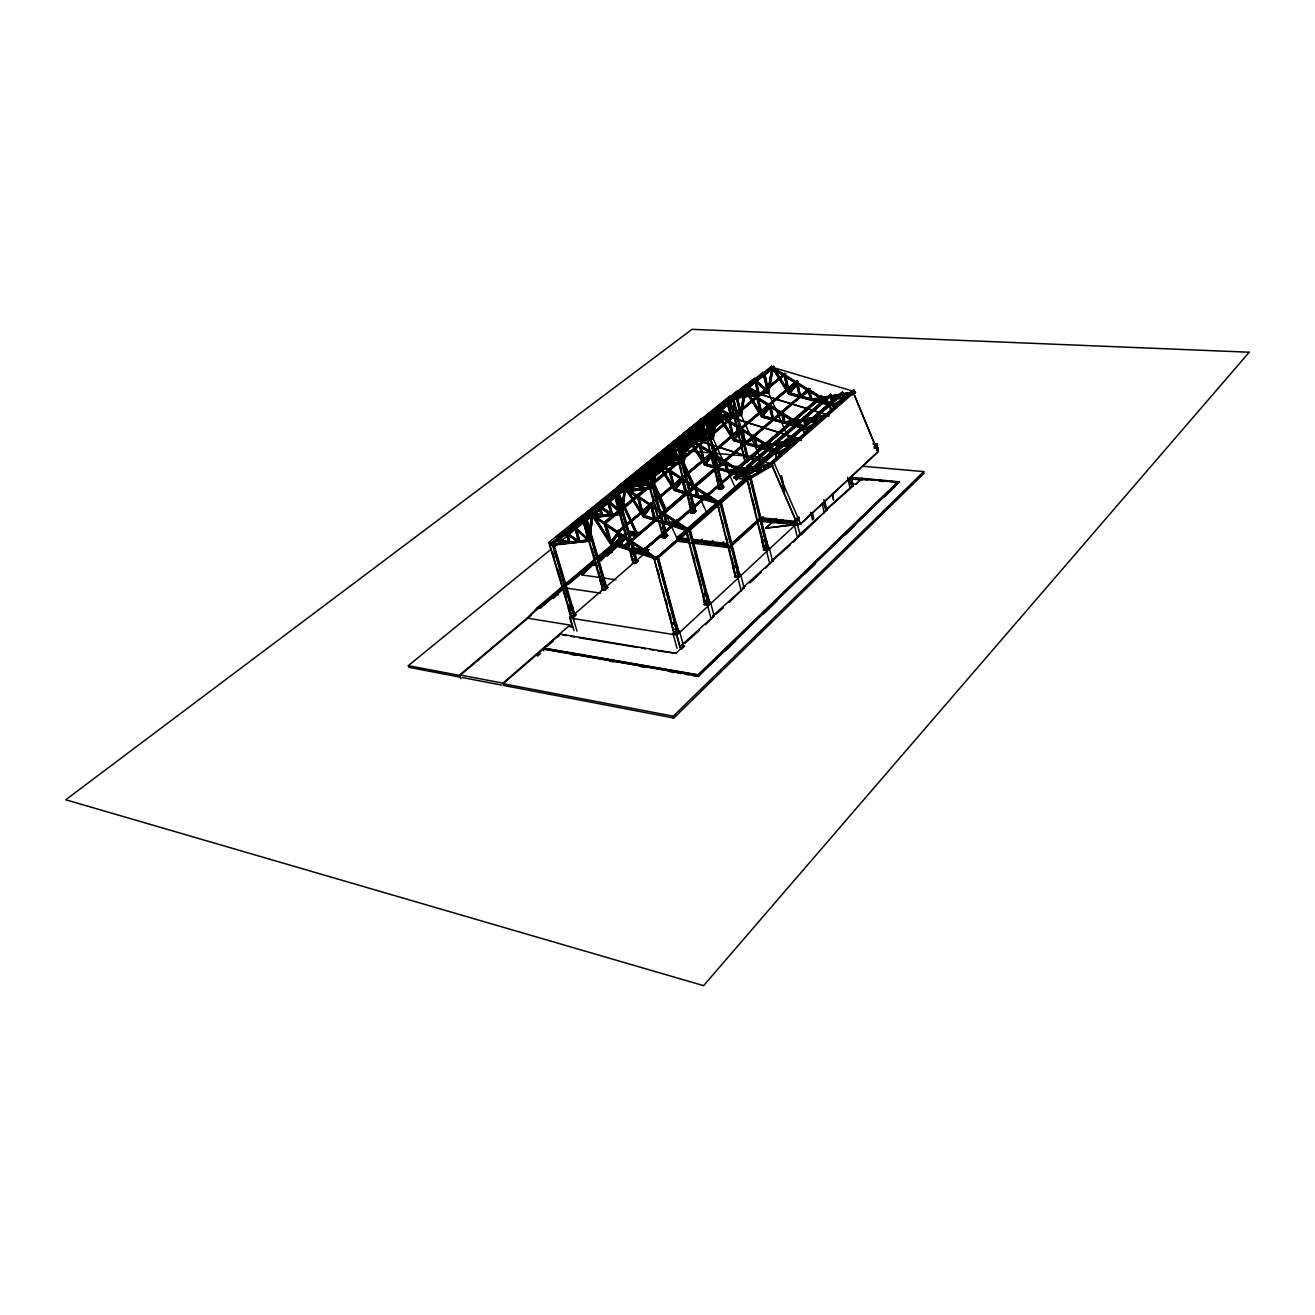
<?xml version="1.0" encoding="UTF-8"?>
<svg xmlns="http://www.w3.org/2000/svg" width="1315" height="1315" viewBox="0 0 1315 1315"><rect width="100%" height="100%" fill="white"/><g stroke="black" fill="none" stroke-linecap="round" stroke-linejoin="round"><path stroke-width="1.5" d="M588.709 537.868L591.388 516.877L588.709 537.868L584.123 522.022L591.388 516.877M589.005 540.662L591.717 515.842L558.086 539.446L559.417 543.933L589.005 540.662L583.482 521.611M573.899 616.554L570.825 616.061L549.456 544.936L589.531 541.238L592.72 515.694L610.818 543.539L653.982 557.955M589.531 541.238L592.72 515.694M621.798 510.516L624.313 490.035M622.028 508.658L624.083 491.892M594.117 516.976L621.666 513.606L624.674 488.966M585.159 518.685L622.176 514.181L625.315 487.618L690.161 530.307L690.03 531.605M622.176 514.181L625.644 488.835L642.92 516.565L687.466 530.915M652.881 484.84L648.706 469.373L656.004 464.179L652.881 484.84L655.61 464.491M618.675 492.747L653.621 488.112L656.958 463.291L655.544 460.529L656.103 462.469L720.653 503.678L738.997 575.855L735.71 575.411L717.826 505.305M653.621 488.112L657.023 461.779L721.031 503.349L739.375 575.51M683.225 459.757L686.167 439.588L679.247 444.47L683.603 459.445M683.899 457.423L686.529 439.276M654.13 466.644L683.422 462.453L686.956 438.207L683.619 440.558M651.024 467.68L683.932 463.012L687.515 438.372L685.526 436.087M683.932 463.012L687.893 438.059L701.602 459.609M712.5 435.577L715.607 415.556L708.686 420.471L712.5 435.577L715.968 415.261M683.488 442.678L712.648 438.24L716.412 414.176M678.655 444.01L713.157 438.783L716.971 414.34L715.607 411.677L716.116 413.567L766.579 444.782L796.594 440.032M713.157 438.783L717.037 412.894L626.565 486.599M740.723 412.236L737.09 397.311L744.372 392.1L740.723 412.236L744.027 392.38M711.826 419.551L740.871 414.882L744.832 391.015L738.159 395.766M709.032 420.586L741.348 415.409L745.112 390.029L794.375 420.849L826.215 415.524M741.348 415.409L745.391 392.906M768.338 389.421L771.445 370.008M768.683 387.448L771.445 371.701M739.194 397.196L768.108 392.314L772.267 368.644L765.593 373.411M736.416 398.264L768.585 392.84L772.809 368.792L771.511 366.211L771.971 368.052L819.459 396.67M768.585 392.84L772.793 370.518M550.459 545.561L549.621 544.558L592.375 514.461L625.743 486.336L626.614 486.928L626.187 488.506L593.312 515.168L592.769 513.179M592.868 514.872L593.213 513.475M605.147 521.447L604.785 522.828L638.843 494.966L637.956 494.374L605.147 521.447L605.673 523.419L638.449 496.347M605.229 523.123L605.59 521.743M625.743 486.336L626.187 488.506L774.157 366.819L773.335 366.31L625.693 486.534L626.565 487.125L774.157 366.819M625.759 488.21L626.121 486.829M796.906 380.873L617.853 531.556L796.906 380.873L797.745 381.399L618.757 532.148L797.745 381.399M618.313 531.852L618.691 530.471M637.956 494.374L638.4 496.544L785.63 373.904L784.792 373.394L637.906 494.572L638.778 495.163L785.63 373.904M637.956 496.248L638.334 494.867M638.4 496.544L638.843 494.966M693.958 487.503L683.455 480.106L686.578 492.024L631.003 540.334L663.45 512.784M631.447 540.629L631.841 539.249M664.289 513.573L663.845 511.42L664.289 513.573L809.925 388.911L809.087 388.402L631.907 540.925L664.338 513.376M657.467 462.354L657.862 460.99M650.859 504.746L651.254 503.366M677.324 522.154L676.896 520L677.324 522.154L822.138 396.472L821.3 395.963L644.202 549.144L741.939 465.181M644.662 549.44L645.057 548.059M822.138 396.472L645.123 549.752L677.373 521.956M669.516 470.178L669.91 468.814M663.845 513.277L664.239 511.913M688.024 437.451L688.419 436.087M749.945 475.504L656.81 557.56L749.945 475.504L750.832 476.079L750.388 477.427L749.501 476.868M657.27 557.856L657.681 556.475M678.03 632.17L658.141 556.787L750.832 476.079M682.255 478.463L682.666 477.082M676.863 521.858L677.274 520.493M699.909 445.078L700.32 443.714M695.06 486.764L695.471 485.399M717.48 413.436L717.891 412.072M717.908 413.699L717.464 411.809L591.947 514.806L657.944 559.648L610.407 543.9L592.309 516.022M712.5 453.133L712.911 451.768M689.307 530.044L689.734 528.679M690.244 528.778L689.767 530.34L689.339 528.186L690.244 528.778L689.29 528.383M728.789 420.603L729.217 419.238L729.644 421.129M729.217 420.866L729.644 419.518M707.93 495.13L708.341 493.766M745.473 389.996L745.901 388.648L746.739 389.174L746.312 390.522L743.452 388.977L827.743 415.047M745.884 390.259L746.312 388.911M725.124 461.236L725.551 459.872M741.216 428.46L741.644 427.112L742.071 429.002M741.644 428.723L742.071 427.375M720.209 503.103L720.636 501.738M757.489 397.524L757.917 396.177M737.83 469.373L738.257 468.025M738.257 469.652L737.83 467.745L738.257 469.652L741.923 470.113M773.335 366.31L718.631 411.874M753.692 436.35L754.12 435.002L754.547 436.892M754.12 436.629L754.547 435.281M769.752 405.184L770.196 403.853M745.342 389.914L827.776 414.866M784.792 373.394L639.09 494.654M766.218 444.289L766.661 442.941L767.072 444.832L766.218 444.289L769.308 441.626M766.645 444.569L767.089 443.221M782.063 412.894L782.507 411.562M794.013 420.373L794.474 419.025L794.868 420.899L794.013 420.373L798.484 416.526M794.441 420.636L794.901 419.304M740.279 469.8L739.26 468.009L739.737 469.882M738.422 476.72L741.183 467.63M737.271 476.72L736.86 474.649M741.43 466.628L736.63 479.909L736.17 478.019M589.958 540.892L552.563 545.331L573.751 616.686L570.661 616.193L568.244 608.171L569.099 607.037L571.499 608.5L569.099 607.037M603.24 581.246L601.892 579.964L605.541 589.202L602.484 588.758L600.182 580.803L601.021 579.685M601.415 579.34L600.182 580.803M601.81 579.011L600.725 580.342M635.95 562.656L633.912 554.667L631.562 553.27L630.707 554.388L632.91 562.245L636.115 562.524L622.143 512.587M631.94 552.941L631.611 553.615M661.527 527.857L663.845 529.205L662.546 527.972L660.82 528.844M689.356 504.385L690.211 503.283L692.512 504.598L694.386 512.406L691.378 512.077L689.504 504.27M605.59 523.863L610.768 542.043L617.803 532.608L606.034 525.375L617.376 532.953M610.768 542.043L617.803 532.608M611.656 543.177L618.527 533.989L611.656 543.177L621.946 546.136L619.02 535.715M717.07 480.649L717.924 479.531L720.209 480.813L721.984 488.539L719.009 488.243L717.217 480.517M744.717 456.584L743.863 457.686L745.063 456.305L747.627 457.275M650.695 506.998L644.169 515.842L651.106 506.653L653.966 518.998L651.106 506.653M681.778 479.022L674.644 488.424L671.192 473.647M675.483 489.525L682.469 480.353L685.575 492.204L675.483 489.525L682.469 480.353M700.714 447.018L704.824 463.077L712.007 453.708L700.714 447.018L710.445 452.705M705.645 464.162L712.664 455.023L715.639 466.743L705.645 464.162L712.664 455.023M739.605 428.328L730.006 422.772L733.918 438.651L741.134 429.298M734.74 439.72L741.791 430.597L744.619 442.169L734.74 439.72L744.619 442.169M767.713 404.823L758.245 399.398L761.993 415.08L769.242 405.776M761.993 415.08L766.941 408.784M762.799 416.132L769.867 407.042L772.579 418.482L762.799 416.132L768.749 408.521M794.868 382.123L785.515 376.83L789.099 392.33L796.364 383.06M789.099 392.33L795.213 384.555M789.871 393.366L796.989 384.309L799.553 395.618L789.871 393.366L796.989 384.309M671.439 624.198L672.392 623.031L674.957 624.576L677.077 633.057L673.74 632.531L671.603 624.05M672.787 622.669L672.409 623.31M702.72 595.416C703.952 591.832 702.588 602.599 704.906 603.651L708.226 604.144L689.093 530.964L685.74 530.57L705.054 603.519L708.374 603.996M739.737 575.165L721.409 503.02L720.275 504.023L738.636 576.2L735.2 575.888L733.113 567.751L735.167 566.732L734.066 566.584M734.806 565.91L734 566.929M763.982 548.93L746.46 477.69L749.764 478.003L767.253 549.325L763.851 549.062L761.862 541.007L763.9 539.988L762.815 539.857M854.503 391.574L772.743 367.411M646.109 552.777L648.854 549.867L632.926 547.829M598.966 561.028L604.489 555.308L607.448 555.703L627.058 537.309M607.448 555.703L617.179 546.333M616.045 579.784L582.085 575L594.988 562.278M599.837 560.831L625.036 538.64M600.823 560.963L604.44 557.231M461.023 678.737L459.74 674.924L527.134 618.132L537.424 607.579L540.383 608.04L550.574 597.585L553.533 598.029L563.593 587.673M553.533 598.029L563.773 588.216M531.194 614.697L562.656 587.032M540.383 608.04L561.669 588.923M554.831 595.662L544.41 604.653M503.152 683.734L673.264 716.198L923.705 471.608L924.034 473.285L673.79 718.039L503.727 685.477L503.152 683.734L543.095 649.084L698.577 676.074L899.444 481.8L850.904 477.329M543.637 650.793L543.835 648.065L698.15 674.792L897.668 482.03L897.849 482.852L893.822 482.49M725.321 650.958L735.66 640.947M763.719 613.809L777.001 600.955M805.059 573.8L815.399 563.806M844.92 535.221L855.26 525.227M884.798 496.643L895.12 486.649M851.972 485.235C855.046 486.057 849.819 485.876 853.254 484.052L855.917 484.298L861.588 478.956L897.734 482.309L698.232 675.088L543.933 648.361L560.387 634.077L675.894 653.292L683.833 645.829L681.351 648.903M861.703 479.515L862.163 478.101L855.917 484.298M681.778 648.772L684.753 645.977M683.997 646.421L681.285 645.418L714.16 615.765L705.497 624.625M714.324 616.341L713.059 615.601L743.994 587.739L729.25 602.319M744.142 588.331L742.893 587.591L772.743 560.749L765.708 568.064M772.891 561.324L771.658 560.617L800.473 534.712L793.29 542.142M799.389 534.597L827.217 509.595L801.953 534.005L799.389 534.597L800.473 534.712M827.349 510.154L826.149 509.48L853.041 485.334M713.207 616.176L714.571 614.171M771.79 561.176L790.364 544.887M826.264 510.039L853.172 485.893M852.104 485.794L853.254 484.052M699.629 630.148L684.77 643.38M723.283 607.924L715.689 614.335M749.912 582.907L761.401 572.107M757.226 521.036L797.975 524.849L797.548 523.074L761.516 519.08M800.424 523.847L877.828 451.818L852.909 391.492L877.91 452.048L800.654 524.077L765.774 528.268L776.146 518.455M794.835 522.4C792.386 520.789 797.712 523.14 799.339 518.225M874.475 448.546L877.467 445.752L877.105 444.043L873.061 443.73M677.028 648.279L672.902 633.304L676.239 633.83L679.411 630.888L683.011 644.021M710.527 602.286L707.486 605.114L704.1 604.407L707.421 604.884L710.478 602.056L714.177 616.094M769.259 547.747L766.431 550.377L763.095 549.752L766.366 550.147L769.209 547.517L772.562 561.258M679.477 631.118L676.304 634.077L672.968 633.534L675.088 631.578M740.723 574.556L737.781 577.285L734.428 576.611L737.715 577.055L740.657 574.31L743.682 586.26M459.74 674.924L502.971 683.159L568.327 626.466L572.65 627.173L569.905 618.034L676.847 635.063L796.627 523.715M758.804 519.507L797.548 523.074M878.239 448.053L877.96 450.355L878.239 448.053L874.146 447.725M676.814 629.573L673.083 629.408L654.015 558.201L657.385 558.645L677.636 632.548L674.299 632.005M766.908 546.12L763.275 546.054M731.156 544.065L760.399 517.617L793.701 521.299L798.172 517.157M874.13 446.804L877.105 444.043M704.166 604.637L706.139 602.517M735.2 575.888L717.332 503.333M738.257 572.946L734.608 572.847M764.689 548.273L758.344 524.241M760.547 518.209L793.849 521.891L799.076 517.042M794.276 522.351L798.78 518.159M674.858 621.962L676.304 623.326L674.71 622.11M766.349 540.284L765.116 538.871M672.392 623.031L674.792 624.724M704.774 594.413L706.204 595.761L703.525 594.396M765.774 528.268L774.749 520.05M677.882 538.903L677.587 541.287L731.682 547.944L731.978 545.495M761.549 517.288L730.745 544.591L731.6 545.84M731.058 545.774L738.619 538.92M741.644 536.191L762.799 517.025M693.153 541.517L731.239 546.169L763.357 517.091M719.864 543.259L720.719 544.509L723.743 541.78M709.064 541.944L709.919 543.194L712.96 540.465M698.347 540.646L699.202 541.879L702.243 539.183M768.897 466.25L760.908 467.17L761.319 470.639L768.897 466.25L760.547 467.482M800.605 439.391L801.394 440.13M855.243 392.856L853.616 390.21L770.689 462.765L797.334 523.929L800.194 535.287M770.689 462.765L772.48 465.74L771.954 464.507L855.161 391.558L820.971 397.672L767.894 443.369M801.114 440.607L799.356 437.698L800.062 439.358M657.681 558.678L592.375 514.461M749.862 478.118L749.632 478.956L772.858 465.428M778.792 452.672C776.606 455.023 781.883 452.146 778.283 453.922M745.391 391.163L761.533 416.871L806.144 428.986M657.319 559.565L657.944 559.648M749.632 478.956L750.931 478.085L750.224 478.611M805.914 429.791L807.196 428.937L805.799 429.282M759.297 471.806L748.745 469.176L750.24 477.049L759.297 471.806L748.383 469.488M760.284 470.869L759.856 467.318L750.996 468.896L760.284 470.869L759.856 467.318M787.948 446.755L777.494 444.256L778.907 452.031L787.948 446.755L777.149 444.569M779.746 443.96L788.934 445.818L788.54 442.317L779.746 443.96L786.863 442.58M815.925 422.296L804.862 420.521L806.555 427.901L815.925 422.296L812.341 421.605M816.566 421.655L816.204 418.203L807.459 419.896L816.566 421.655L816.204 418.203M842.57 399.004L831.622 397.344L833.233 404.625L842.57 399.004L831.622 397.344M834.203 396.703L843.227 398.346L842.882 394.944L834.203 396.703L841.206 395.24M761.319 470.639L767.746 466.809M789.592 442.152L789.97 445.571L789.592 442.152L794.572 441.363M817.24 418.038L817.601 421.408L817.24 418.038L820.544 417.48M843.918 394.763L844.246 398.1L843.918 394.763L850.476 393.629M771.527 462.65L854.438 390.078M653.736 557.231L645.862 551.347L653.736 557.231L624.395 547.517M668.71 523.83L686.266 528.909M716.79 502.346L709.114 496.791L709.508 500.078L716.79 502.346L708.736 497.119M745.358 475.093L738.619 471.329L739.359 474.271L746.936 476.112M795.542 422.23L795.871 425.386L803.284 427.079L798.649 424.17M828.45 402.9L822.335 399.119L822.631 402.226L829.979 403.853L824.719 402.423M677.192 538.065L678.03 539.298L677.044 537.49L762.979 462.683M766.037 460.003L773.713 453.33M776.787 450.651L786.485 442.218M787.521 441.298L792.123 437.303L800.227 437.944M657.385 558.645L677.241 632.91L673.888 632.384L654.015 558.201M746.46 477.69L750.125 477.69L767.615 548.996M789.74 439.9L815.875 417.134M817.355 415.852L842.57 393.892L842.718 392.133L843.375 393.744L760.317 466.118L759.593 464.442L842.718 392.133M681.795 534.054L686.397 530.044M692.528 524.701L715.557 504.664M717.711 503.004L721.409 503.02M718.615 501.985L746.23 477.937M752.377 472.595L760.037 465.904M699.202 519.425L716.067 504.713M719.141 502.051L729.874 492.698M732.948 490.018L739.079 484.676M742.153 481.997L746.756 477.986M752.887 472.644L757.489 468.633M679.033 537.884L685.164 532.542M749.123 476.901L739.359 470.639L749.123 476.901L747.66 469.143L739.72 470.31M777.806 451.9L776.409 444.24L768.157 445.785L777.806 451.9L776.064 444.536M796.282 421.523L805.454 427.786L804.55 422.033M830.899 403.261L822.746 398.708L832.461 404.231M750.24 477.049L758.147 472.364M778.907 452.031L777.494 444.256M806.555 427.901L805.207 420.225L808.774 420.915M833.233 404.625L831.951 397.048M657.796 558.283L750.849 477.049L768.322 548.339M804.188 434.476L802.84 428.591L806.424 428.542L807.328 432.471M833.989 409.261L833.102 405.25L829.535 405.332L830.866 411.332M752.87 467.285L756.026 468.107L752.87 467.285L765.675 456.93M543.276 649.659L543.835 648.065M547.106 646.339L553.089 641.145M557.576 637.249L560.387 634.077M756.996 463.932L760.152 464.754L756.996 463.932L771.889 451.9M753.002 467.828L778.02 446.278M757.128 464.491L780.699 444.191M773.023 451.16L763.21 458.886L766.398 459.708M773.713 450.387L786.419 439.325L789.641 440.13M537.49 656.136L540.564 653.473M772.661 451.719L769.489 453.806L772.562 454.07M775.702 449.072L780.831 444.733M773.845 450.946L780.485 445.16M783.526 442.514L786.419 439.325M789.016 441.1L787.488 439.588L788.195 441.232L759.495 466.233L758.771 464.557L841.896 392.281M573.932 630.641L569.806 616.932L572.896 617.425L576.134 614.631L572.962 617.655L569.888 617.162M604.719 589.909L607.842 587.213L604.785 590.139L601.662 589.465L604.785 590.139M665.045 537.769L667.954 535.254L665.094 537.983L662.02 537.391L665.094 537.983M690.638 512.702L693.646 513.047L696.506 510.828L693.695 513.261L690.687 512.932L693.449 510.286M721.278 489.147L723.99 486.813L721.327 489.377L718.286 488.851L721.327 489.377M746.772 476.918L735.693 475.866L733.688 477.592L735.825 476.392L739.523 476.753M638.17 560.732L635.161 563.33L632.186 563.149L635.227 563.56L638.235 560.963L635.129 560.338M654.147 556.87L646.306 554.749L645.007 550.18M684.425 528.318C676.025 528.679 674.628 518.324 684.638 527.841M705.58 498.977L715.344 501.459M739.359 474.271L745.128 475.57M767.779 446.18L768.124 449.385L773.845 450.634M795.871 425.386L803.284 427.079M822.631 402.226L822.335 399.119M750.323 465.428L747.298 468.058L746.575 466.381L830.702 394.253L831.376 395.848L748.104 467.926L747.38 466.266L830.702 394.253M753.347 462.814L759.413 457.571M762.437 454.957L770.015 448.399M773.039 445.785L779.154 440.492M782.228 437.829L789.937 431.156M793.011 428.493L808.265 415.293M811.24 412.729L818.67 406.286M821.645 403.721L830.57 395.996M795.937 421.819L804.139 420.225M822.746 398.708L830.883 397.048L831.672 400.648M637.068 551.659C672.425 552.793 605.837 555.949 644.646 550.837M676.502 523.403L677.324 526.51L676.502 523.403L669.351 523.945L676.896 523.058M700.435 497.267L707.93 496.314L708.719 499.388L700.435 497.267L704.363 496.626M737.452 470.885L738.57 473.597L730.367 471.575L738.192 473.926L737.452 470.885L730.367 471.575M759.232 446.804C770.426 441.955 769.67 454.25 759.577 446.508M787.06 422.92L794.391 421.819L794.737 425.074L787.06 422.92L795.065 424.778M814.248 399.579L821.185 398.724M635.704 559.401L632.663 558.99M573.455 613.332L569.97 613.201M605.278 585.882L602.204 585.454M632.91 562.245L619.628 514.198M665.571 533.89L662.168 533.841M694.156 509.234L690.802 509.217M721.787 485.416L718.45 485.416M744.257 475.685L734.888 474.271L736.893 472.545L749.813 473.762M602.484 588.758L605.705 589.054L585.339 518.669M659.39 521.891L663.286 536.29L666.672 536.356L649.15 471.46M719.009 488.243L722.132 488.424L713.289 455.089L716.264 466.858L724.039 461.976L713.289 455.089M714.341 467.532L719.469 487.832L722.806 487.832L705.826 420.603M690.687 512.932L693.498 510.499M718.335 489.065L721.064 486.731M735.036 474.797L736.893 472.545M574.54 614.023L602.418 589.975M605.508 587.295L633.37 563.231M636.476 560.568L648.854 549.867M737.452 474.748L739.03 473.252L738.57 471.378L746.575 476.424M813.903 399.875L821.842 401.65L818.045 400.615M635.046 553.697L633.863 552.3M665.094 528.137L663.631 527.036L665.094 528.137L667.182 535.912M692.364 504.713L691.213 503.382M721.228 479.942L720.094 478.644M746.838 457.949L744.586 456.699M772.25 464.327L737.534 469.504L736.811 467.844L821.102 395.947L821.76 397.541L737.764 469.603L686.66 437.566M641.638 549.769L634.389 550.574L643.347 549.654M673.905 522.022L666.721 522.893L675.598 521.891M706.27 495.508L695.882 488.753L706.27 495.508L697.821 496.248L706.648 495.18M736.186 469.767L726.291 462.88L727.787 470.589L736.186 469.767L725.929 463.192M763.686 443.582L754.892 438.553L756.667 445.867L765.379 444.667M791.515 419.699L782.836 414.784L784.513 422.016L793.175 420.751M746.493 461.269L751.046 457.341M755.599 453.428L760.152 449.516M773.943 437.648L778.579 433.654M783.198 429.676L789.378 424.351M801.46 413.962L807.426 408.834M811.897 404.987L820.839 397.278L821.678 397.804M739.046 468.206L766.349 444.7L798.945 439.407M633.698 550.048L623.77 547.221L631.545 542.355L633.698 550.048L624.181 546.876M665.998 522.4L663.96 514.806L665.998 522.4L656.185 519.704L666.754 523.206L664.223 513.82M696.72 496.117L695.158 488.292L687.383 493.224L696.72 496.117L695.158 488.292M726.685 470.474L725.206 462.748L717.431 467.696L726.685 470.474L724.828 463.061M755.583 445.752L754.169 438.125L746.41 443.106L755.583 445.752L754.169 438.125M783.444 421.918L782.096 414.389L774.354 419.37L783.444 421.918L782.096 414.389M810.336 398.905L809.054 391.476L801.345 396.456L810.336 398.905L809.054 391.476M727.787 470.589L736.564 469.455M756.667 445.867L763.703 444.848M784.513 422.016L791.515 420.948M818.357 396.653C805.076 381.416 807.64 405.086 818.341 397.886M631.562 553.27L633.764 554.798M717.924 479.531L720.061 480.928M570.94 606.494L571.91 608.155L569.905 606.346M662.908 527.66L664.585 528.581L661.889 527.545L663.27 527.348M691.92 502.79L692.857 504.286L690.917 502.675M719.272 479.334L720.883 480.238L718.269 479.235M623.77 547.221L631.545 542.355M641.819 548.634L632.252 542.881L642.92 550.015M665.061 514.954L675.203 522.236M634.438 535.961L635.178 535.337L631.545 534.893M630.707 541.221L622.554 546.317L630.707 541.221L619.529 533.759L622.718 546.958L612.987 543.703M689.471 489.657L714.209 468.682M745.26 442.284L742.778 430.35L745.26 442.284L753.035 437.369L742.416 430.646M773.22 418.565L770.853 406.779L773.22 418.565L781.34 413.337M800.21 395.683L797.958 384.046L800.21 395.683L807.969 390.719L797.63 384.325M809.087 388.402L663.796 511.617L664.683 512.192L809.925 388.911M654.985 518.817L663.138 513.688M687.383 493.224L697.098 495.788M717.431 467.696L727.063 470.162M774.354 419.37L783.789 421.622M801.345 396.456L810.665 398.626M604.489 555.308L626.45 536.783M582.085 575L595.153 562.82M605.656 555.982L610.209 552.119M613.25 549.555L627.206 537.851M537.424 607.579L625.102 533.775M565.795 584.386L595.514 559.352M598.654 556.722L620.565 538.262M550.574 597.585L627.008 533.2M566.354 584.978L594.479 561.176M599.098 557.396L628.718 532.427L636.427 533.545M565.154 586.375L594.692 561.456M597.799 558.842L627.354 533.939M531.375 615.256L459.938 675.499L408.324 665.653L408.899 667.33L460.513 677.209M568.442 584.287L582.43 572.485M585.537 569.872L594.857 561.998M601.087 556.755L615.075 544.969M618.182 542.339L624.395 537.095M598.095 559.648L626.121 535.994M598.276 560.19L607.612 552.3M610.867 549.456L615.469 545.577M618.543 542.98L624.691 537.786M626.154 488.753L643.561 515.743L655.117 519.458L652.092 506.423L661.56 512.653M704.824 463.077L701.092 446.705M733.918 438.651L730.351 422.477M642.92 516.565L685.92 529.945M656.958 463.291L674.233 490.248L716.823 503.037M687.515 438.372L704.396 464.902L747.906 477.526M716.971 414.34L733.474 440.459L759.084 447.478M761.533 416.871L804.205 428.443M772.809 368.792L788.622 394.106L811.832 400.023M604.719 524.504L609.272 540.465L604.719 524.504L594.857 517.288M641.835 513.179L637.906 497.07L627.354 490.725L641.835 513.179L637.512 497.415L627.354 490.725M673.576 486.583L669.056 471.329L659.045 464.82L667.773 469.932M698.183 444.848L689.57 439.868L703.772 461.286M725.864 419.633L718.993 415.803L732.882 436.892M760.514 411.48L757.374 398.346L747.725 392.314L760.958 413.37M783.066 374.824L774.782 370.189L787.734 390.933L784.644 375.811M587.789 540.153L576.282 528.778L579.356 541.09L587.789 540.153L575.871 529.123M620.466 513.129L608.713 502.33L612.05 514.149L620.861 512.801M643.545 488.21L652.306 486.78L643.545 488.21L640.75 476.211L650.859 485.449M673.905 463.192L682.616 461.697L673.905 463.192L671.242 451.357L681.186 460.398M703.18 439.079L700.632 427.375L703.18 439.079L711.842 437.517L702.046 428.641M738.685 412.926L728.674 404.527L731.436 415.787L740.066 414.176M766.957 391.903L756.421 381.892L758.739 393.3L766.957 391.903L756.076 382.172M639.189 497.925L650.399 505.305L643.314 514.724L639.189 497.925L648.788 504.253M682.633 478.989L686.298 492.994L674.858 489.443L670.338 472.151L680.2 477.986M702.769 437.829L706.944 436.909L706.467 435.791L690.737 438.421M722.412 416.724L734.181 414.455L733.704 413.354L721.968 415.425M588.052 539.166L575.822 527.857L588.052 539.166L583.679 522.285L575.822 527.857M608.681 501.081L621.14 511.814M640.339 475.274L652.585 485.794M670.864 450.42L682.912 460.727M700.287 426.438L712.155 436.547M728.691 403.311L740.361 413.206M756.109 380.955L767.615 390.687L756.454 380.692M645.829 483.542L645.32 482.408L677.159 456.568M681.86 452.705L705.382 433.375M708.522 430.794L730.482 412.746L730.959 413.847M652.109 478.381L675.631 459.05M681.893 453.889L699.136 439.703M702.276 437.122L705.415 434.542M708.555 431.978L724.236 419.074M651.007 479.613L677.652 457.686M682.354 453.823L726.258 417.71M577.482 541.303L567.702 534.334L569.494 542.191L577.482 541.303L567.275 534.679M578.222 540.662L567.488 533.693L578.222 540.662L575.115 528.301L567.488 533.693M610.176 514.395L600.1 507.935L602.221 515.365L610.571 514.05M601.843 507.935L611.311 513.409L602.237 507.606M641.671 488.457L632.104 481.865L633.748 489.509L631.726 482.178L641.671 488.457L633.748 489.509M633.452 482.145L642.805 487.487L633.83 481.832M672.031 463.472L662.579 457.045L664.124 464.589L662.201 457.357L672.031 463.472L664.124 464.589M664.174 457.456L673.149 462.502L670.108 450.913M701.322 439.358L691.608 433.391L693.449 440.558L701.684 439.062M693.564 433.473L702.424 438.405L693.926 433.194M719.995 410.264L721.754 417.348L729.94 415.803L721.935 410.954M721.935 410.346L730.696 415.146L722.28 410.05M756.898 393.612L747.742 387.662L749.09 394.927L747.413 387.941L756.898 393.612L749.09 394.927M747.676 386.988L757.982 392.692L749.682 387.711M690.391 438.7L706.467 435.791M733.704 413.354L733.852 414.718M579.356 541.09L588.216 539.808M612.05 514.149L617.491 513.212M731.436 415.787L736.745 414.702M758.739 393.3L767.303 391.64M640.306 484.364L639.78 483.246L647.638 476.803M650.777 474.238L675.894 453.659M680.595 449.796L704.15 430.515M707.289 427.934L716.708 420.225M568.458 542.076L559.467 539.314L568.458 542.076L566.65 534.235L559.467 539.314M595.827 513.688L601.58 514.938L594.446 512.834M627.403 487.931L633.09 489.114L626.022 487.109M639.78 483.246L676.354 453.593M681.055 449.73L718.73 418.86M715.557 415.984L721.08 417.003M721.869 416.296L725.009 413.715L725.486 414.8L708.226 428.953M741.249 393.218L748.416 394.615L741.578 392.955M569.494 542.191L577.893 540.958M602.221 515.365L608.582 514.297M693.449 440.558L699.712 439.358M721.754 417.348L729.94 415.803M641.868 483.082L645.007 480.501M649.709 476.655L662.267 466.348M665.406 463.784L674.825 456.058M681.088 450.913L704.626 431.616M707.766 429.035L725.025 414.882L725.009 413.715M647.029 479.153L640.767 484.298L640.241 483.164M650.169 476.572L675.285 455.993M679.986 452.13L705.087 431.534M645.32 482.408L678.261 455.352M681.4 452.771L704.922 433.457M708.062 430.876L730.482 412.746M559.73 543.276L566.765 542.191L559.73 543.276L559.237 539.89L566.765 542.191M654.821 465.674L661.396 464.737M647.358 474.912L634.8 485.186L634.274 484.068L646.848 473.795M649.988 471.23L656.267 466.085M659.423 463.521L676.699 449.401M679.839 446.837L692.413 436.58M695.553 433.999L703.41 427.589M708.111 423.742L715.968 417.315M634.274 484.068L656.727 466.02M659.867 463.455L686.578 441.626M689.718 439.062L703.854 427.506M706.993 424.942L717.99 415.951M650.498 472.348L658.355 465.921M661.494 463.357L677.192 450.519M680.332 447.938L686.611 442.81M691.328 438.947L700.747 431.254M707.026 426.109L716.445 418.4M676.074 451.719L635.244 485.12L634.734 483.986M680.792 447.873L687.071 442.728M690.211 440.163L702.769 429.89M707.486 426.027L718.467 417.036M594.133 516.351L599.492 515.414M627.321 490.363L631.003 489.607L627.288 488.555M689.076 440.985L683.816 442.021L690.704 440.739M719.009 417.562C698.413 419.715 731.025 418.663 713.585 416.197M746.361 395.174C725.814 397.475 758.295 396.177 740.97 393.875M552.711 544.065L558.76 543.391L552.711 544.065L558.3 540.103L558.76 543.391M771.511 366.211L623.787 486.336M608.089 499.799L606.166 498.467L573.258 525.195L574.458 526.74L591.076 513.442M601.662 504.681L604.785 502.133M648.92 466.578L653.489 462.847M673.379 446.673L670.288 449.188L668.562 448.136L669.697 449.615M676.485 444.141L681.121 440.361M718.664 409.836L721.82 407.255M727.54 402.538L734.23 397.163M550.706 543.917L553.812 544.311L575.115 615.502M616.538 493.503L615.354 491.974L581.822 519.162L583.022 520.724L593.016 512.653M597.717 508.823L600.856 506.259M626.482 483.92L590.04 513.36L591.257 514.938L624.214 488.095M718.302 411.858L772.891 367.395L819.804 396.39M408.324 665.653L551.1 549.226M554.273 546.645L584.534 521.693L589.136 537.523M587.591 519.474L590.764 516.894M593.936 514.297L616.143 496.182M619.316 493.602L622.488 491.021M632.022 483.246L638.367 478.085M648.706 469.373L653.276 484.512M665.324 456.091L668.497 453.494M679.247 444.47L683.11 457.538M737.09 397.311L740.624 410.083M767.993 389.7L764.87 374.676L767.894 387.58M645.484 473.121L629.77 485.942L629.26 484.808M648.624 470.556L675.335 448.76M678.474 446.196L714.62 416.707L713.7 415.704M766.809 456.552L767.072 459.132M759.018 465.625L758.903 463.439L758.903 465.724M758.689 463.85L759.363 465.346M766.727 457.341L767.418 458.853M754.563 466.94L755.468 468.485M746.082 468.83L755.648 469.636M548.618 542.553L550.344 543.687L548.618 542.553L581.97 515.579L583.285 517.288M618.445 487.618L617.935 486.501L702.95 417.595L703.87 418.597M730.499 397.722L729.447 396.357L582.134 515.792M556.459 537.03L558.201 538.164L556.459 537.03L589.86 510.006L590.599 512.127M737.896 392.429L737.436 390.637L590.024 510.22M564.809 531.145L566.568 532.279L564.809 531.145L598.259 504.056L599.41 505.585M620.023 486.336L627.896 479.959M660.935 453.149L664.091 450.585M667.231 448.037L671.949 444.207M675.105 441.659L682.962 435.265M746.969 385.936L745.917 384.555L598.424 504.286M549.785 544.081L570.628 527.216M549.621 544.558L549.9 545.478M573.258 525.195L754.498 378.391L754.974 380.216M549.456 544.936L552.99 545.002L574.31 616.193M557.626 538.558L573.833 525.474M583.202 517.847L590.435 511.913M754.498 378.391L606.33 498.681M565.992 532.69L586.901 515.743M646.47 467.663L649.528 465.181M681.86 438.898L691.148 431.336L689.471 430.317M724.121 404.527L727.162 402.045M730.22 399.579L733.26 397.097M673.05 441.38L676.633 441.002M700.09 419.469L704.347 418.515M755.024 468.847L759.577 465.165M755.287 469.932L759.922 466.2L759.182 464.491M729.447 396.357L729.924 398.133M745.917 384.555L746.394 386.363M764.64 373.296L769.587 369.745M709.41 413.305L711.053 414.307M726.455 401.124L728.132 402.127M759.133 378.802L763.982 375.301L767.155 388.763M764.525 374.956L771.79 369.729M704.199 419.189L707.503 416.822M737.205 395.634L742.153 392.1M673.05 442.037L674.694 443.04M731.699 401.157L734.723 399.004M674.151 442.333L673.329 441.824M698.906 425.797L702.21 423.446M643.627 465.872L645.303 466.907M651.566 460.234L653.259 461.269M702.161 425.074L707.815 421.096L711.793 436.843M678.376 442.3L677.504 441.774M660.886 455.878L664.174 453.544M679.362 442.728L682.649 440.394M613.168 490.577L614.286 492.057M638.022 472.94L639.764 474.025M646.651 466.825L648.394 467.91M681.006 443.188L685.148 440.262M673.872 448.284L678.376 445.095L682.534 461.039M630.658 479.318L629.786 478.791M598.259 504.056L598.999 506.209M623.031 486.55L624.378 488.309M653.078 465.461L656.382 463.11L653.111 487.569L623.705 491.465M615.519 492.188L763.177 372.178L763.653 374.019M644.843 472.101L647.851 469.981L652.207 486.123M581.822 519.162L583.613 520.296M590.04 513.36L591.849 514.51M618.05 493.635L621.354 491.3M610.176 500.029L615.075 496.528M623.902 490.363L617.031 495.196L621.403 510.861M574.458 526.74L573.85 524.784M746.41 443.106L753.807 438.437M686.2 492.352L694.336 487.191L683.455 480.106M656.185 519.704L663.96 514.806M844.246 398.1L850.279 394.516M832.905 406.204L841.896 400.976M851.956 395.01L855.638 392.741L854.832 391.854M817.601 421.408L820.955 419.337M816.944 423.298L807.246 429.167M789.97 445.571L796.035 442.037M779.22 453.379L787.636 448.464M677.521 539.429L653.325 487.355M683.619 462.255L707.174 513.639M712.878 438.109L735.743 488.72M797.268 523.945L771.1 462.716M821.201 397.755L827.135 396.719M831.096 396.012L852.86 392.199M721.623 415.688L727.507 414.669M722.757 416.444L734.181 414.455M843.589 395.059L850.148 393.908M712.894 418.384L716.691 417.726M749.435 394.664L757.226 393.333M736.762 397.985L768.913 392.56M815.185 415.507L816.681 417.003M827.316 414.34L828.138 414.209M826.56 415.228L794.145 420.767L793.471 419.156L794.95 420.636M683.997 440.722L687.827 440.081M693.564 439.128L699.301 438.174M703.114 437.533L706.944 436.909M807.459 419.896L815.859 418.499M816.894 418.334L825.163 416.954M683.652 441.002L687.466 440.377M693.219 439.407L698.955 438.454M707.371 420.636L741.693 415.113M799.701 438.52L800.539 438.388M658.536 462.14L666.426 460.891M670.371 460.266L678.261 459.017M658.19 462.436L677.915 459.313L678.77 460.135L659.21 463.455M789.247 442.465L795.887 441.413M703.541 438.783L711.842 437.517M681.055 443.418L713.503 438.487M773.352 461.055L800.654 524.077M736.811 467.844L738.34 469.389M758.771 464.557L759.593 464.442M617.935 486.501L618.905 487.553M759.133 465.395L759.955 465.28M771.05 463.62L771.889 463.488M687.351 437.172L771.642 464.195L687.449 436.925L738.126 469.291L772.316 464.195M629.293 486.008L649.068 483.065L626.943 486.599M739.359 470.639L747.298 469.455M750.996 468.896L759.495 467.647M630.329 487.043L649.594 484.199M626.104 487.931L649.216 484.495M664.502 464.294L672.409 463.159M649.462 467.663L659.144 466.283M663.007 465.724L684.293 462.699M627.715 490.051L631.003 489.607M634.126 489.196L642.049 488.144M619.053 492.435L654.015 487.799M811.404 398.987L818.012 398.166M587.887 516.844L591.898 516.351M585.57 518.373L593.361 517.42M597.257 516.943L622.587 513.853M765.675 528.038L800.556 523.83M732.504 471.082L737.814 470.573M833.102 405.25L829.864 405.036L831.195 411.036M806.424 428.542L803.169 428.296L804.073 432.224M792.255 437.846L800.358 438.487M873.193 444.289L877.236 444.618M877.467 445.752L876.678 444.569M778.431 452.968L775.16 452.689L776.573 458.656M770.459 455.779L767.401 455.5L770.59 456.321M673.264 449.615L677.34 449.977M681.4 450.338L709.919 452.837M713.979 453.198L768.502 458.014L765.429 457.752M862.624 466.25L923.705 471.608M766.497 458.327L763.62 458.606M747.89 458.524L762.601 459.839M749.862 459.231L753.528 459.56M759.051 460.053L762.733 460.365M764.179 460.858L761.27 461.121M762.108 462.535L759.067 462.255L762.24 463.077M718.845 464.737L738.734 466.578M861.522 478.693L897.668 482.03M863.708 479.696L867.736 480.074M879.784 481.191L883.795 481.553M752.196 469.537L737.288 467.63L754.037 469.702M852.35 479.071L862.574 480.024M738.093 469.225L754.695 470.77M741.627 471.46L752.706 472.496M750.996 472.874L736.088 470.951M738.471 473.4L748.104 474.123M734.888 474.271L745.967 475.323M737.386 476.392L737.37 474.699M733.688 477.592L746.608 478.841M733.819 478.134L744.898 479.202M718.615 478.956L719.617 479.055M720.16 487.24L723.135 487.536L706.665 422.279M719.469 487.832L722.461 488.128L705.465 420.882M826.149 509.48L827.217 509.595M716.954 503.661L720.275 504.023M767.96 521.496L771.954 521.94M777.954 522.614L783.954 523.288M789.97 523.945L797.975 524.849M799.52 535.156L800.605 535.287M748.268 468.765L751.95 469.208M628.225 531.145L639.632 532.526M765.198 547.813L768.453 548.207L766.481 540.153M635.983 532.608L639.78 533.068M677.044 537.49L689.06 538.953M693.071 539.429L727.146 543.572M638.712 533.117L628.57 531.885L629.392 533.923L634.422 534.531M663.286 536.29L666.311 536.668L648.098 468.978M679.197 538.312L689.224 539.528M693.219 540.021L727.294 544.163M665.949 536.98L662.776 536.734L650.087 489.229M679.888 539.134L687.893 540.12M691.904 540.613L727.968 545.018M632.827 533.627L636.591 534.087M629.244 533.38L637.611 534.4M688.567 540.58L687.729 539.347M677.126 539.561L689.142 541.024M629.589 534.12L635.03 534.794L635.49 536.093M682.354 541.122L686.364 541.616M694.369 542.602L698.38 543.095M704.38 543.818L710.396 544.558M714.39 545.051L720.406 545.791M724.417 546.284L728.411 546.777M629.918 534.893L635.342 535.55M630.082 535.435L633.682 535.879M771.658 560.617L772.743 560.749M616.998 545.807L628.948 547.319M654.837 557.494L658.207 557.922L678.425 631.808M611.212 552.514L612.198 552.645M653.604 558.563L656.99 559.006M635.194 560.552L638.235 560.963M591.865 564.908L594.824 565.302M742.893 587.591L743.994 587.739M704.971 593.065L707.503 594.561L709.673 602.796M600.873 579.816L602.04 579.833M604.851 587L607.908 587.443M565.549 587.969L600.692 593.147M713.059 615.601L714.16 615.765M557.494 594.676L558.481 594.824M550.755 598.128L551.741 598.276M527.134 618.132L572.304 625.447M681.285 645.418L683.833 645.829M562.59 634.981L566.634 635.655M570.694 636.345L574.737 637.019M578.797 637.693L637.561 647.473M641.605 648.147L645.665 648.821M649.709 649.495L653.769 650.169M657.812 650.843L675.894 653.292M543.013 648.788L698.495 675.762L899.378 481.52L899.559 482.358M571.548 654.574L575.576 655.264M609.913 661.231L613.941 661.938M640.191 666.491L644.235 667.198M669.236 671.538L674.513 672.458M677.094 672.918L681.038 673.592M684.967 674.283L688.912 674.957M692.693 675.614L696.786 676.337M834.532 396.407L843.556 398.067M807.804 419.617L816.911 421.359M462.502 677.587L501.656 685.082M780.107 443.648L789.296 445.506M751.375 468.584L760.645 470.556M738.849 393.711L746.016 395.453M715.919 415.704L719.354 416.576M711.431 416.017L718.664 417.841M687.219 439.128L692.43 440.492L691.049 435.134M686.709 440.065L690.359 441.035M790.216 393.086L799.553 395.618M823.256 403.13L827.069 404.165M788.622 394.106L828.647 404.971M658.223 462.781L663.483 464.211M657.845 463.094L663.105 464.524L661.659 459.099M763.144 415.836L772.579 418.482M626.91 488.884L630.625 489.936M746.772 442.793L755.928 445.456M763.456 447.626L767.335 448.744M768.124 449.385L775.275 451.456L767.434 446.492M762.979 448.596L772.678 451.407M733.474 440.459L774.272 452.278M593.87 513.77L597.618 514.872M593.476 514.099L599.081 515.743M706.024 463.85L715.639 466.743M704.396 464.902L747.545 477.838M558.826 540.218L566.354 542.536M675.877 489.196L685.575 492.204M700.813 496.938L708.719 499.388M688.222 493.602L697.838 496.577L695.438 487.306M674.233 490.248L718.368 503.974M798.386 438.405L716.79 413.041L798.189 438.635M644.58 515.513L654.36 518.652M669.746 523.6L677.718 526.164M612.067 542.832L621.946 546.136M637.479 551.314L645.517 553.993M721.59 411.233L729.595 416.082M700.057 438.076L691.969 433.095L693.81 440.262M797.958 384.046L806.588 389.372M774.782 370.189L784.315 376.09L787.734 390.933M785.515 376.83L796.035 383.339M809.793 391.837L819.672 397.952M822.006 399.398L829.65 404.132M664.535 457.143L673.149 462.502M745.687 389.322L746.526 389.848M757.292 396.588L758.13 397.114M769.554 404.247L770.393 404.79M781.866 411.957L782.721 412.483M794.244 419.699L795.098 420.225M745.457 389.733L794.72 420.553M799.454 423.512L804.205 426.487M770.853 406.779L779.828 412.4M747.38 392.593L757.029 398.626L760.612 413.65M758.245 399.398L768.897 406.056M770.508 407.075L780.995 413.633M782.836 414.784L792.83 421.047M795.197 422.526L802.955 427.375M717.267 412.483L718.105 413.025M729.003 419.912L729.858 420.455M741.43 427.786L742.285 428.328M753.906 435.676L754.761 436.218M766.448 443.615L767.303 444.158M717.037 412.894L765.215 443.385M771.724 447.511L776.54 450.568M742.778 430.35L751.868 436.103M770.919 448.168L774.058 450.157M718.993 415.803L728.757 421.984L732.521 437.188M730.006 422.772L740.772 429.611M754.892 438.553L765.018 444.963M687.794 436.481L688.649 437.04M699.695 444.108L700.55 444.667M712.27 452.179L713.141 452.738M724.91 460.283L725.781 460.842M737.616 468.419L738.488 468.978M715.196 455.763L722.872 460.677M689.57 439.868L699.465 446.212L703.394 461.598M602.188 508.691L608.894 512.981M657.221 461.384L658.092 461.943M669.286 469.208L670.157 469.784M682.025 477.493L682.896 478.052M694.83 485.794L695.701 486.369M707.7 494.161L708.571 494.736M719.979 502.133L720.867 502.708M670.338 472.151L681.384 479.35M650.81 503.07L651.698 503.661M676.831 520.198L677.735 520.789M625.496 487.24L626.384 487.816M637.709 495.262L638.597 495.854M650.613 503.76L651.5 504.352M663.598 512.308L664.486 512.883M676.633 520.871L677.521 521.463M689.076 529.074L689.981 529.666M624.904 487.947L689.767 530.652M666.573 515.957L674.102 520.904M651.698 506.752L662.727 514.017M677.702 523.88L685.871 529.255M618.231 530.175L619.135 530.767M631.381 538.936L632.285 539.545M644.597 547.763L645.517 548.371M657.221 556.179L658.141 556.787M592.588 513.886L593.492 514.477M604.966 522.137L605.853 522.729M618.05 530.865L618.938 531.457M631.2 539.643L632.104 540.235M644.399 548.454L645.32 549.062M657.023 556.87L657.927 557.478M596.336 518.274L603.667 523.173M619.102 534.104L630.279 541.566M729.036 403.015L738.948 411.94M728.674 404.527L739.704 414.455M702.095 427.457L710.708 435.249M700.287 427.671L711.497 437.813M671.242 450.108L681.449 459.395M670.864 451.653L682.238 462.009M640.734 474.962L651.106 484.446M640.356 476.523L651.928 487.092M609.092 500.752L619.628 510.434M619.398 511.453L609.124 502.001L612.461 513.82M764.623 539.331L765.988 540.613L764.262 539.66M763.768 540.12L765.281 541.27L767.105 549.456M692.282 502.478L693.712 503.563L695.717 511.256M736.416 565.582L737.814 566.88L736.269 565.713M735.019 566.864L736.564 568.047L738.488 576.332M705.547 593.706L706.96 595.054L705.169 594.068M633.337 552.76L634.668 554.01L632.959 553.073M581.69 515.776L583.005 517.485M623.326 486.336L624.674 488.095M622.784 486.04L621.074 484.972L622.209 486.451M621.354 484.758L622.488 486.238M615.058 492.188L616.242 493.717M613.447 490.38L614.565 491.843M606.462 498.254L607.218 499.24M597.963 504.27L599.13 505.782M589.564 510.204L590.895 511.93M668.858 447.922L669.993 449.401M661.724 455.269L660.015 454.217L661.133 455.68M660.311 454.004L661.429 455.467M655.232 460.743L656.399 462.255M651.862 460.02L652.963 461.483M643.923 465.674L645.024 467.121M638.317 472.743L639.468 474.238M709.689 413.107L710.774 414.504M708.39 419.074L706.681 418.038L707.799 419.485M703.081 419.995L701.437 419.008L702.506 420.406M701.733 418.811L702.785 420.208M699.712 425.238L698.018 424.219L699.12 425.665M698.314 424.005L699.416 425.452M689.75 430.104L690.852 431.55M685.822 435.873L686.956 437.353M682.666 437.369L681.006 436.35L682.091 437.78M681.285 436.153L682.37 437.583M678.935 443.04L677.209 441.988L678.343 443.467M743.748 388.763L744.849 390.193M735.414 394.714L736.515 396.144M726.751 400.911L727.836 402.341M719.552 408.242L717.891 407.255L718.96 408.669M718.171 407.042L719.256 408.455M715.311 411.891L716.412 413.354M595.925 518.915L609.683 540.12M593.229 515.611L609.93 541.353M627.765 490.396L642.23 512.85M625.644 488.835L643.314 516.236M659.423 464.507L672.491 484.89M658.914 464.557L674.858 489.443M657.352 462.979L674.611 489.936M689.948 439.555L702.703 459.609M719.354 415.507L731.83 435.249M718.368 415.688L732.8 438.52M747.725 392.314L759.938 411.743M746.805 392.593L761.878 416.576M775.127 369.909L788.063 390.654M774.206 370.205L788.951 393.826M618.527 492.714L637.89 534.794M618.149 493.01L637.528 535.106M621.255 500.703L637.035 535.008M617.557 493.782L636.674 535.304M650.366 474.633L666.475 510.171M650.005 474.929L666.13 510.483M653.933 484.594L665.62 510.401M654.41 486.731L665.275 510.697M645.78 482.342L646.29 483.476M681.647 461.68L693.843 488.983M741.035 414.735L762.486 462.831M683.504 462.633L694.221 486.632M683.159 462.913L693.876 486.928M682.814 463.209L693.383 486.862M768.272 392.182L789.148 439.637M702.95 417.595L703.426 418.663M710.626 440.163L721.853 465.691M711.086 442.267L720.735 464.146M702.884 424.778L704.528 428.493M711.908 445.243L720.916 465.707M702.555 425.057L704.199 428.772M712.385 447.379L719.765 464.129M706.122 436.087L706.599 437.188M737.222 467.795L737.945 469.455M730.022 412.828L730.499 413.913M746.969 466.332L747.709 467.992M767.155 444.569L765.659 443.056L766.349 444.7M766.053 442.991L766.76 444.634M776.869 443.023L775.357 441.511L776.064 443.155M775.768 441.446L776.475 443.089M787.899 439.522L788.606 441.166M793.865 419.091L794.556 420.701M799.767 437.632L800.112 438.454M804.616 419.025L803.12 417.529L803.81 419.156M803.531 417.463L804.205 419.091M815.596 415.441L816.286 417.069M828.549 414.899L828.713 416.395L828.203 415.195M828.483 415.03L826.971 413.535L827.661 415.162M853.616 390.21L854.29 391.837M553.401 544.657L574.721 615.847M572.896 617.425L577.006 631.151M552.629 552.053L554.388 557.905M557.905 569.592L561.998 583.252M563.165 587.148L566.091 596.895M568.442 604.703L570.184 610.554M549.867 544.591L571.236 615.716M559.237 539.89L560.141 542.931M566.453 533.578L569.181 542.848M567.702 534.334L569.921 541.846M576.282 528.778L579.784 540.744M574.918 527.627L579.044 541.764M591.98 548.486L594.774 558.119M595.892 561.982L597.569 567.768M598.687 571.614L601.481 581.263M589.35 541.106L603.026 588.282M582.792 520.23L602.632 588.61M586.539 517.683L606.872 588.052M586.128 518.011L606.478 588.38M585.734 518.34L606.084 588.726M591.602 513.54L592.473 516.548M590.879 512.784L591.734 515.743M606.445 525.03L611.179 541.698M600.511 507.606L602.615 515.036M599.804 508.691L601.908 516.022M599.065 507.853L601.169 515.266M608.286 502.609L611.738 514.822M608.04 503.563L610.916 513.738M673.264 716.198L673.79 718.039M619.529 533.759L622.965 545.972M618.099 534.334L621.535 546.481M632.663 542.536L634.816 550.212M631.808 541.369L634.455 550.87M618.362 493.963L630.97 539.117M632.071 543.046L637.233 561.554M617.968 494.276L621.814 508.017M622.915 511.946L636.855 561.867M617.59 494.588L621.436 508.33M622.521 512.258L630.756 541.714M631.134 542.717L636.476 562.195M617.425 494.867L621.255 508.56M617.195 494.9L621.042 508.658M616.39 494.802L621.666 513.606M616.16 495.804L620.729 512.143M615.453 495.903L618.74 507.672M620.943 515.513L626.433 535.139M627.534 539.051L629.178 544.936M615.058 496.215L618.905 509.957M620.006 513.869L633.436 561.801M614.68 496.544L618.527 510.269M631.43 482.934L633.419 490.183M631.2 483.936L632.712 489.427M645.862 551.347L646.717 554.388M644.235 551.199L645.106 554.355M676.304 623.326L678.589 631.66M676.847 635.063L680.545 648.525M676.239 633.83L679.855 646.98M638.35 496.791L643.561 515.743M657.664 569.658L659.292 575.559M663.072 589.317L664.683 595.235M665.768 599.163L667.395 605.064M669.549 612.938L671.176 618.839M652.092 506.423L655.38 518.488M640.75 476.211L643.939 487.898M639.994 477.049L643.216 488.884M639.221 476.079L642.41 487.816M653.719 486.681L667.034 536.043M652.602 487.602L665.801 537.112M644.334 465.428L645.024 467.943M646.618 473.104L648.722 480.863M652.404 494.44L653.982 500.242M655.018 504.122L656.596 509.941M646.257 473.4L648.887 483.098M650.448 488.917L658.338 518.011M645.353 471.773L649.035 485.35M698.15 674.792L698.742 676.666M665.587 516.861L667.116 522.548M678.096 523.534L678.902 526.542M677.258 522.4L678.474 526.986M687.564 533.775L689.619 541.55M693.219 555.16L694.764 560.995M697.328 570.71L701.437 586.26M687.17 534.12L705.448 603.158L708.752 603.651L689.487 530.619M669.45 471.017L673.05 484.643M661.905 458.097L663.796 465.263M671.242 451.357L674.266 462.896M669.976 450.24L673.559 463.866M669.73 451.226L672.787 462.814M690.276 529.929L709.525 602.928M689.882 530.274L709.147 603.289M707.421 604.884L711.136 618.954M682.995 463.159L695.569 511.371M677.981 445.654L695.224 511.683M677.62 445.949L694.879 511.979M676.748 444.273L694.517 512.291L691.509 511.946L674.743 447.955M677.537 455.269L679.082 461.203M680.118 465.148L681.663 471.082M687.367 492.796L692.216 511.338M675.614 449.648L678.721 461.499M679.756 465.444L682.863 477.296M687.005 493.109L691.871 511.65M698.89 540.712L699.202 541.879M682.074 480.682L685.181 492.533M696.26 488.424L698.199 495.919M709.607 542.01L709.919 543.194M678.754 444.782L683.422 462.453M699.827 445.9L703.278 459.362M709.114 496.791L709.886 499.749M708.292 495.656L709.459 500.193M720.406 543.325L720.719 544.509M707.552 496.643L708.341 499.716M691.296 434.131L693.12 441.215M731.239 546.169L731.682 547.944M699.909 428.197L702.835 439.736M737.715 577.055L741.249 590.961M699.153 427.244L702.079 438.7M718.204 504.976L719.716 510.91M722.247 520.789L723.76 526.723M726.274 536.602L727.787 542.52M728.789 546.481L730.302 552.399M731.304 556.36L734.329 568.212M708.078 420.11L712.648 438.24M708.177 420.8L711.645 434.575M721.36 479.827L723.283 487.421M705.613 423.134L713.026 452.459M712.303 455.335L715.261 467.055M745.457 586.375L744.356 586.227M707.749 439.9L709.229 445.769M715.179 469.208L717.152 477.016M717.891 479.942L719.815 487.536M704.922 430.432L710.873 453.872M712.352 459.724L713.338 463.636M703.098 424.844L719.141 488.128M709.048 420.175L712.845 435.265M719.683 411.003L721.409 418.006M718.976 410.231L720.735 417.299M735.66 477.97L736.137 479.86M726.291 462.88L728.148 470.277M729.595 423.594L732.406 435.002M738.997 471.017L739.72 473.942M720.784 411.759L722.099 417.069M752.837 471.115L752.361 469.225L752.87 470.984M748.745 469.176L750.602 476.737M750.487 477.378L767.96 548.667M747.265 467.088L747.66 468.765M732.159 406.072L739.49 435.955M748.12 471L749.04 474.715M730.861 402.374L745.03 460.135M730.515 402.637L745.178 462.403M766.366 550.147L769.752 563.905M748.63 482.917L750.06 488.769M752.459 498.533L755.352 510.253M760.152 529.781L762.075 537.588M729.02 404.231L731.781 415.507M746.821 477.378L756.914 518.389M727.902 403.837L731.091 416.444M727.557 404.116L730.335 415.441M754.925 466.661L755.385 468.551M736.499 396.949L740.871 414.882M736.219 397.935L740.016 413.502M752.969 469.323L753.331 471.164M734.033 400.039L748.646 459.823M733.211 398.313L748.317 460.119M732.866 398.593L747.988 460.398M733.03 400.861L747.758 461.713M755.254 438.24L757.013 445.555M760.908 467.17L761.681 470.326M772.267 518.768L772.546 519.935L771.724 518.702M747.084 388.665L748.745 395.585M746.41 387.909L748.087 394.895M756.421 381.892L759.067 393.021M755.254 380.808L758.393 393.958M754.974 381.777L757.637 392.955M758.591 399.103L762.338 414.784M766.251 446.048L766.974 449.056M783.362 520L783.658 521.167L782.82 519.935M769.522 407.338L772.234 418.778M796.841 523.732L797.252 525.507M780.436 456.026L779.499 452.048L780.074 456.338M776.047 442.202L776.442 443.845M794.26 524.258L797.482 537.851M781.521 475.915L782.935 481.882M775.505 452.393L776.458 456.354M781.159 476.227L784.463 490.133M780.814 476.54L784.595 492.435M763.933 374.611L768.108 392.314M763.653 375.58L767.286 390.95M783.165 414.488L784.858 421.721M788.195 442.629L788.934 445.818M794.046 422.115L794.737 425.074M812.473 512.949L813.804 518.685L812.473 519.935L810.697 512.291M792.781 437.895L793.027 438.996M792.123 437.303L792.518 438.947M785.86 376.55L789.427 392.051M824.719 500.818L826.872 510.236M823.897 499.536L825.064 508.132L823.7 502.149M808.002 431.879L807.114 427.95L807.673 432.175M796.643 384.588L799.224 395.897M803.794 418.203L804.172 419.83M806.095 428.838L806.983 432.766M803.794 420.521L805.454 427.786M822.089 503.267L824.242 512.702M832.214 494.193L833.562 500.177L832.855 493.585M810.122 391.558L811.733 398.708M820.856 399.004L821.513 401.93M834.302 408.981L833.759 404.691L834.63 408.686M830.587 395.042L830.932 396.653M848.948 478.594L850.263 484.528L851.528 483.345L850.23 477.411M830.554 397.344L832.132 404.51M847.616 477.23L850.098 488.424M830.192 404.757L831.524 410.757M851.331 477.197L852.909 484.38M850.575 476.72L852.63 486.04M842.553 395.24L843.227 398.346M657.418 460.694L657.894 462.633L657.418 460.694M650.876 502.872L651.303 505.042L650.876 502.872M669.483 468.518L669.96 470.458L669.483 468.518M687.992 435.807L688.452 437.714L687.992 435.807M682.222 476.803L682.699 478.742L682.222 476.803M699.892 443.434L700.353 445.341L699.892 443.434M695.027 485.12L695.504 487.06L695.027 485.12M712.483 451.505L712.927 453.412L712.483 451.505M707.897 493.47L708.374 495.41L707.897 493.47M725.124 459.609L725.568 461.516L725.124 459.609M720.193 501.442L720.653 503.382L720.193 501.442M757.506 395.914L757.917 397.788L757.506 395.914M769.768 403.59L770.179 405.447L769.768 403.59M782.096 411.283L782.491 413.157L782.096 411.283M1249.25 352.223L703.607 985.658L65.75 799.767L692.002 329.342L1249.25 352.223M707.98 600.708L704.281 600.577L707.98 600.708M675.746 623.836L673.905 622.833L675.746 623.836M737.304 567.357L735.529 566.387L737.304 567.357M720.669 504.237L720.669 504.237M572.88 607.316L571.335 606.149L572.88 607.316M735.726 394.5L736.203 396.357L735.726 394.5M590.665 513.754L585.471 517.42L591.503 516.68L590.665 513.754M757.966 465.888L754.925 465.609L757.966 465.888"/></g></svg>
